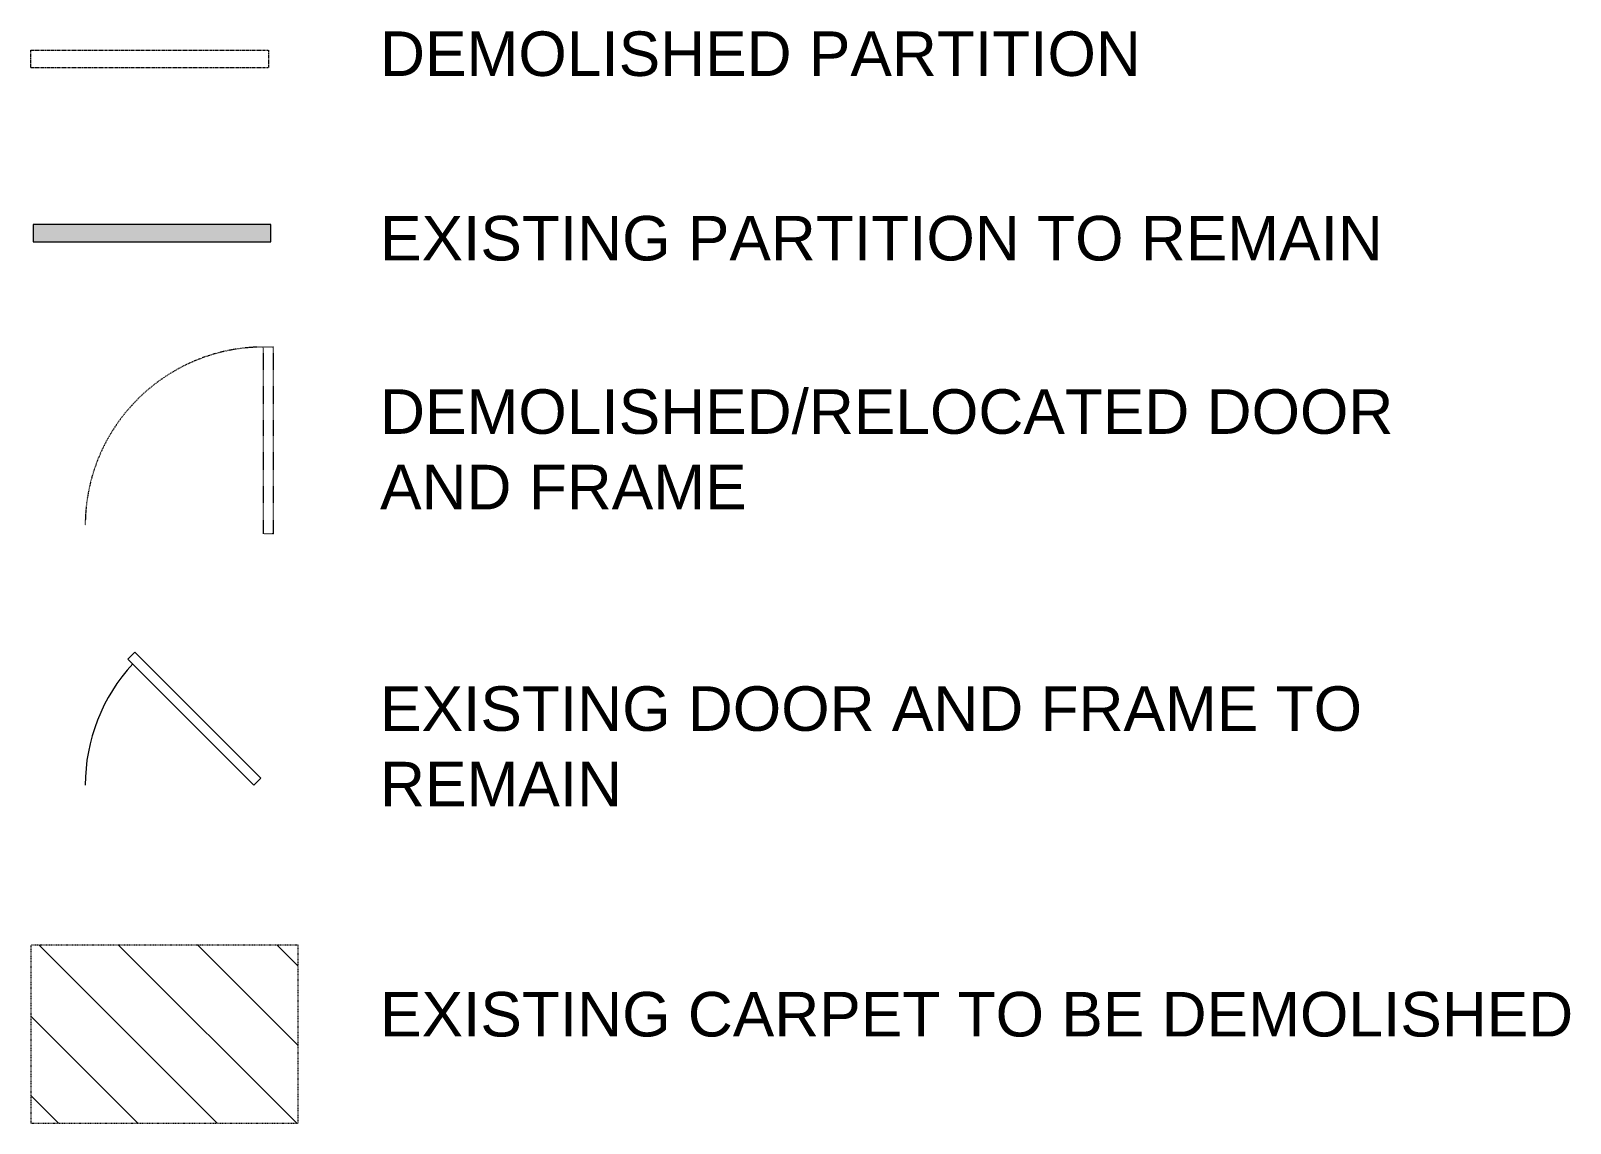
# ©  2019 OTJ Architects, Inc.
# Model space of a CAD drawing. Header units: inches. Extents: x 628 to 6238, y -345 to 2585.
# Drawn here: x 627.5 to 938.5, y -344.7 to -124 of the extents above; entities that cross this region are included whole.
import ezdxf

# ---------------------------------------------------------------- set-up
doc = ezdxf.new("R2010")
doc.units = ezdxf.units.IN
doc.header["$MEASUREMENT"] = 0
for name, pattern in [('Dash', [0.25, 0.125, -0.125]), ('Dash 1_16_', [0.125, 0.0625, -0.0625]), ('Demolished 3_16_', [0.28125, 0.1875, -0.09375])]:
    doc.linetypes.add(name, pattern=pattern)
for name, color, linetype, lineweight in [('A-DETL', 90, 'Continuous', 9), ('A-DETL-DEMO', 6, 'Demolished 3_16_', 9), ('A-DETL-GENF', 92, 'Continuous', 9), ('A-DETL-THIN', 151, 'Continuous', 9), ('G-ANNO-TEXT', 231, 'Continuous', 9)]:
    doc.layers.add(name, color=color, linetype=linetype, lineweight=lineweight)
doc.styles.add('Swis721 Lt BT', font='swissl.ttf', dxfattribs={"height": 9})

msp = doc.modelspace()

# ---------------------------------------------------------------- hatches: boundary and pattern name
at = {"layer": 'A-DETL-GENF'}
msp.add_hatch(color=7, dxfattribs=at).paths.add_polyline_path([(676.04, -166.64), (676.04, -163.14), (628.04, -163.14), (628.04, -166.64)], flags=0)
h = msp.add_hatch(dxfattribs=at)
h.set_pattern_fill('FP_1', style=0, pattern_type=2)
h.set_pattern_definition([(135, (0, 0), (-8.01223, -8.01223), [])])
h.paths.add_polyline_path([(681.55, -344.72), (681.55, -308.72), (627.55, -308.72), (627.55, -344.72)], flags=0)

# ---------------------------------------------------------------- linework, layer by layer
at = {"layer": 'A-DETL', "linetype": 'Dash 1_16_'}
for p, q in [((674.57, -225.63), (674.57, -187.92)), ((676.57, -187.92), (674.57, -187.92)), ((676.57, -225.63), (676.57, -187.92)), ((676.57, -225.63), (674.57, -225.63))]:
    msp.add_line(p, q, dxfattribs=at)
at = {"layer": 'A-DETL', "linetype": 'Dash', "lineweight": 13}
for p, q in [((681.55, -308.72), (627.55, -308.72)), ((627.55, -308.72), (627.55, -344.72)), ((681.55, -344.72), (681.55, -308.72)), ((627.55, -344.72), (681.55, -344.72))]:
    msp.add_line(p, q, dxfattribs=at)
at = {"layer": 'A-DETL', "linetype": 'Dash 1_16_'}
msp.add_arc((674.61, -223.99), 36.07, 90.0634, 180, dxfattribs=at)
at = {"layer": 'A-DETL-DEMO'}
for p, q in [((627.55, -131.46), (627.55, -127.96)), ((627.55, -127.96), (675.55, -127.96)), ((675.55, -127.96), (675.55, -131.46)), ((627.55, -131.46), (675.55, -131.46))]:
    msp.add_line(p, q, dxfattribs=at)
at = {"layer": 'A-DETL-THIN'}
for p, q in [((676.04, -163.14), (628.04, -163.14)), ((628.04, -163.14), (628.04, -166.64)), ((676.04, -166.64), (676.04, -163.14)), ((628.04, -166.64), (676.04, -166.64)), ((648.56, -249.55), (647.14, -250.96)), ((672.61, -276.43), (647.14, -250.96)), ((674.02, -275.01), (648.56, -249.55)), ((674.02, -275.01), (672.61, -276.43))]:
    msp.add_line(p, q, dxfattribs=at)
msp.add_arc((674.61, -276.43), 36.07, 137.2472, 180, dxfattribs=at)

# ---------------------------------------------------------------- texts
at = {"layer": 'G-ANNO-TEXT', "color": 7, "char_height": 9, "attachment_point": 1, "style": 'Swis721 Lt BT'}
for s, insert, width in [('DEMOLISHED PARTITION ', (698.09, -124.17), 180.891), ('EXISTING PARTITION TO REMAIN', (698.09, -161.44), 229.674), ('DEMOLISHED/RELOCATED DOOR ', (698.09, -196.46), 242.703), ('AND FRAME', (698.09, -211.71), 85.749), ('EXISTING DOOR AND FRAME TO ', (698.09, -256.46), 233.007), ('REMAIN', (698.09, -271.71), 56.055), ('EXISTING CARPET TO BE DEMOLISHED', (698.09, -318.2), 276.336)]:
    msp.add_mtext(s, dxfattribs=dict(at, insert=insert, width=width))

doc.saveas('drawing.dxf')
